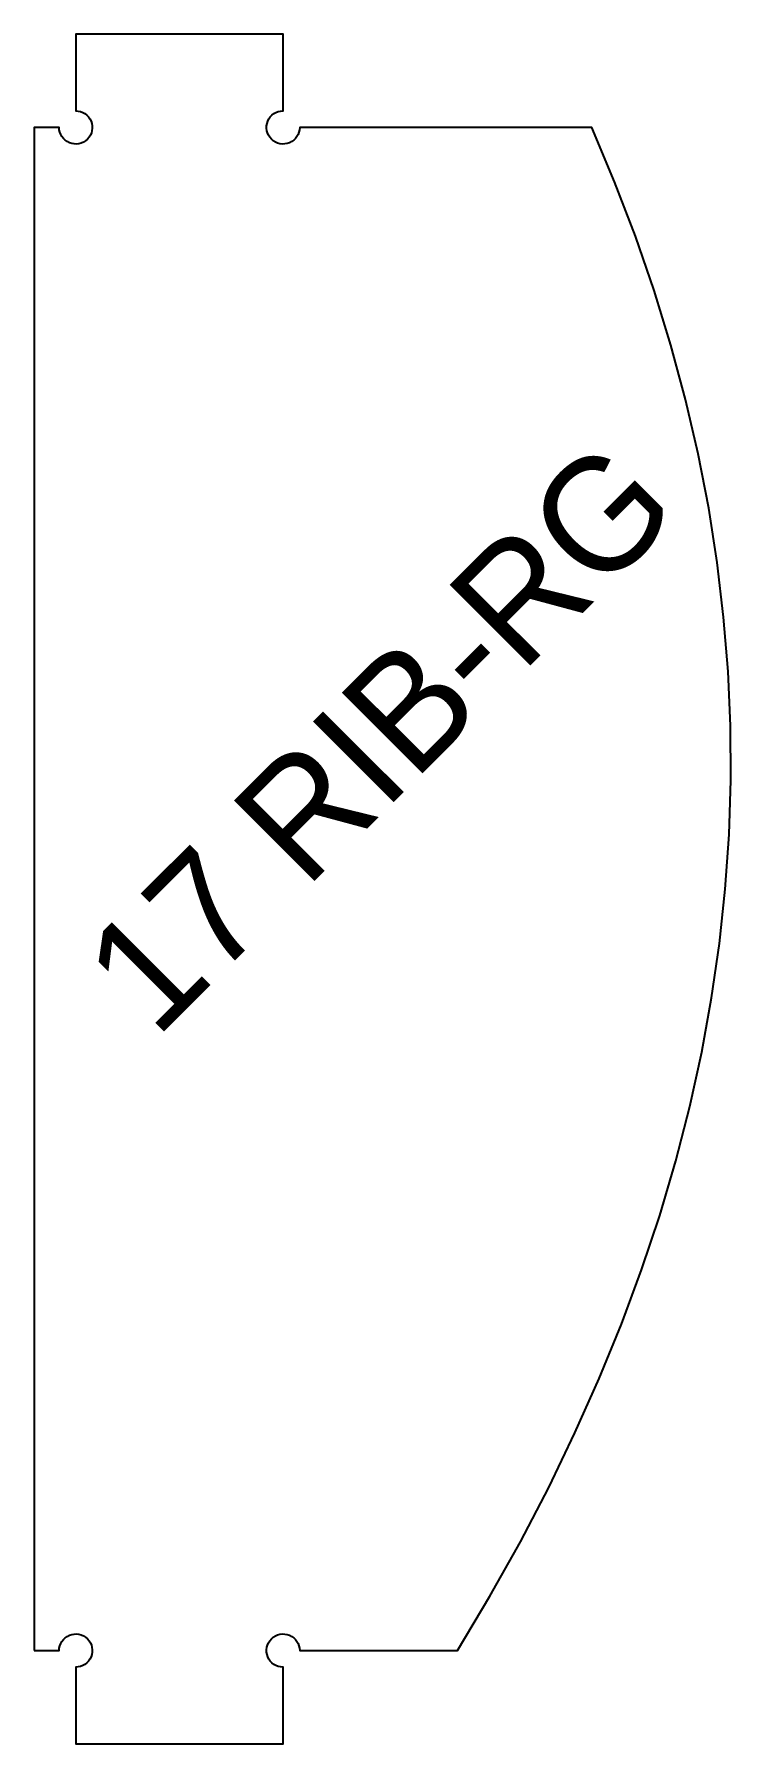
# Model space of a CAD drawing. Header units: millimetres. Extents: x 0 to 134, y 0 to 330.
import ezdxf
from ezdxf.enums import TextEntityAlignment as Align

# ---------------------------------------------------------------- set-up
doc = ezdxf.new("R2010")
doc.units = ezdxf.units.MM
doc.layers.add('CUT', color=1, linetype='Continuous')
doc.layers.add('ENGRAVE-LABEL', color=3, linetype='Continuous')

msp = doc.modelspace()

# ---------------------------------------------------------------- linework, layer by layer
at = {"layer": 'CUT'}
msp.add_lwpolyline([(0, 18), (4.8, 18, -2.414214), (8, 14.8), (8, 0), (48, 0), (48, 14.8, -2.414214), (51.2, 18), (81.64, 18), (87.89, 28.5), (93.75, 39), (99.22, 49.5), (104.29, 60), (108.96, 70.5), (113.24, 81), (117.13, 91.5), (120.62, 102), (123.71, 112.5), (126.41, 123), (128.72, 133.5), (130.63, 144), (132.15, 154.5), (133.27, 165), (134, 175.5), (134.33, 186), (134.27, 196.5), (133.81, 207), (132.96, 217.5), (131.72, 228), (130.08, 238.5), (128.04, 249), (125.61, 259.5), (122.79, 270), (119.57, 280.5), (115.95, 291), (111.94, 301.5), (107.54, 312), (51.2, 312, -2.414214), (48, 315.2), (48, 330), (8, 330), (8, 315.2, -2.414214), (4.8, 312), (0, 312)], format="xyb", close=True, dxfattribs=at)

# ---------------------------------------------------------------- texts
at = {"layer": 'ENGRAVE-LABEL'}
msp.add_text('17 RIB-RG', height=22, rotation=45, dxfattribs=at).set_placement((66.54, 194.56), align=Align.MIDDLE_CENTER)

doc.saveas('drawing.dxf')
